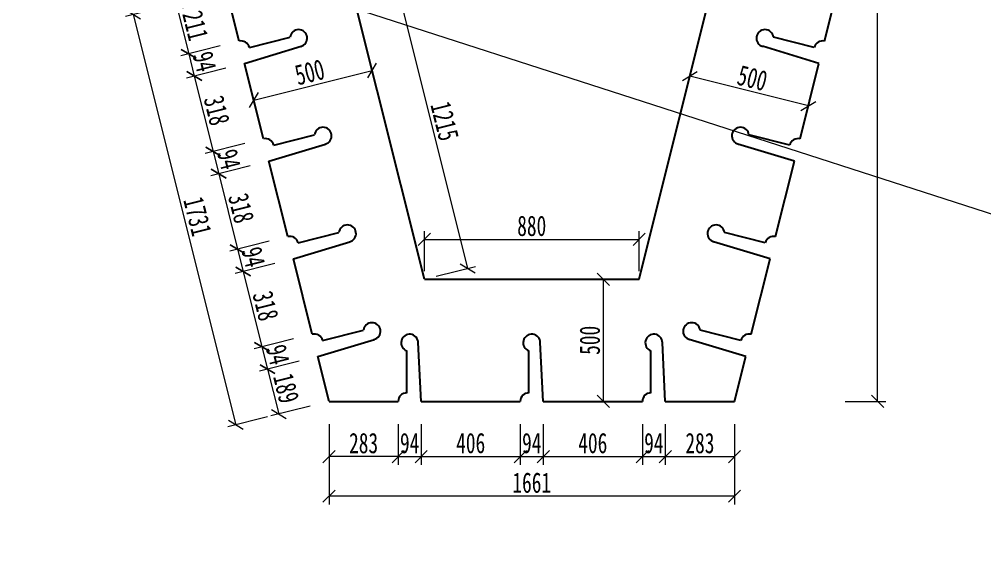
# Model space of a CAD drawing. Header units: millimetres. Extents: x -411717 to -116098, y 0 to 693159.
# Drawn here: x -178151 to -174197, y 378840 to 381032 of the extents above; entities that cross this region are included whole.
import ezdxf

# ---------------------------------------------------------------- set-up
doc = ezdxf.new("R2010")
doc.units = ezdxf.units.MM
doc.header["$LTSCALE"] = 2
doc.header["$PDMODE"] = 3
doc.header["$PDSIZE"] = -10
doc.layers.get('Defpoints').update_dxf_attribs({"color": 8, "lineweight": 9})
doc.layers.add('标注', color=4, linetype='Continuous', lineweight=13)
doc.layers.add('钢板粗线', color=1, linetype='Continuous', lineweight=25)
doc.styles.add('111', font='仿宋_GB2312.ttf', dxfattribs={"width": 0.7})
doc.dimstyles.new('200', dxfattribs={"dimscale": 0, "dimtxt": 2.5, "dimasz": 1.5, "dimexe": 1, "dimexo": 1, "dimgap": 0.4, "dimtad": 1, "dimdec": 0, "dimdsep": 46, "dimtxsty": '111', "dimblk": 'OBLIQUE', "dimcen": 0, "dimclrd": 256, "dimclre": 256, "dimclrt": 256, "dimadec": 1, "dimazin": 2, "dimtfac": 1, "dimtdec": 0, "dimtmove": 2, "dimatfit": 3, "dimfxl": 4, "dimfxlon": 1, "dimtolj": 1, "dimlwd": -1, "dimlwe": -1, "dimarcsym": 0})

# ---------------------------------------------------------------- blocks, each defined once
blk = doc.blocks.new('_Oblique')
at = {"color": 0, "linetype": 'ByBlock', "lineweight": -2}
blk.add_line((-0.5, -0.5), (0.5, 0.5), dxfattribs=at)
blk = doc.blocks.new('*D264')
at = {"layer": 'Defpoints', "color": 0, "transparency": 16777216}
for p in [(-177251.2, 380942.6), (-177228.4, 380851.4), (-177434.3, 380799.9)]:
    blk.add_point(p, dxfattribs=at)
at = {"layer": '标注', "transparency": 16777216}
for p, q in [((-177327.7, 380923.5), (-177489.4, 380883)), ((-177457.1, 380891.1), (-177434.3, 380799.9)), ((-177304.9, 380832.3), (-177466.6, 380791.8))]:
    blk.add_line(p, q, dxfattribs=at)
at = {"layer": '标注', "transparency": 16777216, "xscale": 50.00000000000006, "yscale": 50.00000000000006, "zscale": 50.00000000000006}
for p, rotation in [((-177457.1, 380891.1), 104.0362434679179), ((-177434.3, 380799.9), 284.0362434679179)]:
    blk.add_blockref('_Oblique', p, dxfattribs=dict(at, rotation=rotation))
at = {"layer": '标注', "transparency": 16777216, "insert": (-177392.3, 380858.9), "char_height": 83.33, "attachment_point": 5, "rotation": 284.0362, "style": '111'}
blk.add_mtext('\\A1;94', dxfattribs=at)
blk = doc.blocks.new('*D265')
at = {"layer": 'Defpoints', "color": 0, "transparency": 16777216}
for p in [(-177228.4, 380851.4), (-177151.2, 380542.6), (-177357.1, 380491.1)]:
    blk.add_point(p, dxfattribs=at)
at = {"layer": '标注', "transparency": 16777216}
for p, q in [((-177304.9, 380832.3), (-177466.6, 380791.8)), ((-177434.3, 380799.9), (-177357.1, 380491.1)), ((-177227.7, 380523.5), (-177389.4, 380483))]:
    blk.add_line(p, q, dxfattribs=at)
at = {"layer": '标注', "transparency": 16777216, "xscale": 50.00000000000006, "yscale": 50.00000000000006, "zscale": 50.00000000000006}
for p, rotation in [((-177434.3, 380799.9), 104.0362434679265), ((-177357.1, 380491.1), 284.0362434679265)]:
    blk.add_blockref('_Oblique', p, dxfattribs=dict(at, rotation=rotation))
at = {"layer": '标注', "transparency": 16777216, "insert": (-177342.3, 380658.9), "char_height": 83.33, "attachment_point": 5, "rotation": 284.0362, "style": '111'}
blk.add_mtext('\\A1;318', dxfattribs=at)
blk = doc.blocks.new('*D266')
at = {"layer": 'Defpoints', "color": 0, "transparency": 16777216}
for p in [(-177151.2, 380542.6), (-177128.4, 380451.4), (-177334.3, 380399.9)]:
    blk.add_point(p, dxfattribs=at)
at = {"layer": '标注', "transparency": 16777216}
for p, q in [((-177227.7, 380523.5), (-177389.4, 380483)), ((-177357.1, 380491.1), (-177334.3, 380399.9)), ((-177204.9, 380432.3), (-177366.6, 380391.8))]:
    blk.add_line(p, q, dxfattribs=at)
at = {"layer": '标注', "transparency": 16777216, "xscale": 50.00000000000006, "yscale": 50.00000000000006, "zscale": 50.00000000000006}
for p, rotation in [((-177357.1, 380491.1), 104.0362434679093), ((-177334.3, 380399.9), 284.0362434679093)]:
    blk.add_blockref('_Oblique', p, dxfattribs=dict(at, rotation=rotation))
at = {"layer": '标注', "transparency": 16777216, "insert": (-177292.3, 380458.9), "char_height": 83.33, "attachment_point": 5, "rotation": 284.0362, "style": '111'}
blk.add_mtext('\\A1;94', dxfattribs=at)
blk = doc.blocks.new('*D267')
at = {"layer": 'Defpoints', "color": 0, "transparency": 16777216}
for p in [(-177128.4, 380451.4), (-177051.2, 380142.6), (-177257.1, 380091.1)]:
    blk.add_point(p, dxfattribs=at)
at = {"layer": '标注', "transparency": 16777216}
for p, q in [((-177204.9, 380432.3), (-177366.6, 380391.8)), ((-177334.3, 380399.9), (-177257.1, 380091.1)), ((-177127.7, 380123.5), (-177289.4, 380083))]:
    blk.add_line(p, q, dxfattribs=at)
at = {"layer": '标注', "transparency": 16777216, "xscale": 50.00000000000006, "yscale": 50.00000000000006, "zscale": 50.00000000000006}
for p, rotation in [((-177334.3, 380399.9), 104.0362434679316), ((-177257.1, 380091.1), 284.0362434679316)]:
    blk.add_blockref('_Oblique', p, dxfattribs=dict(at, rotation=rotation))
at = {"layer": '标注', "transparency": 16777216, "insert": (-177242.3, 380258.9), "char_height": 83.33, "attachment_point": 5, "rotation": 284.0362, "style": '111'}
blk.add_mtext('\\A1;318', dxfattribs=at)
blk = doc.blocks.new('*D268')
at = {"layer": 'Defpoints', "color": 0, "transparency": 16777216}
for p in [(-177051.2, 380142.6), (-177028.4, 380051.4), (-177234.3, 379999.9)]:
    blk.add_point(p, dxfattribs=at)
at = {"layer": '标注', "transparency": 16777216}
for p, q in [((-177127.7, 380123.5), (-177289.4, 380083)), ((-177257.1, 380091.1), (-177234.3, 379999.9)), ((-177104.9, 380032.3), (-177266.6, 379991.8))]:
    blk.add_line(p, q, dxfattribs=at)
at = {"layer": '标注', "transparency": 16777216, "xscale": 50.00000000000006, "yscale": 50.00000000000006, "zscale": 50.00000000000006}
for p, rotation in [((-177257.1, 380091.1), 104.0362434679437), ((-177234.3, 379999.9), 284.0362434679437)]:
    blk.add_blockref('_Oblique', p, dxfattribs=dict(at, rotation=rotation))
at = {"layer": '标注', "transparency": 16777216, "insert": (-177192.3, 380058.9), "char_height": 83.33, "attachment_point": 5, "rotation": 284.0362, "style": '111'}
blk.add_mtext('\\A1;94', dxfattribs=at)
blk = doc.blocks.new('*D269')
at = {"layer": 'Defpoints', "color": 0, "transparency": 16777216}
for p in [(-177028.4, 380051.4), (-176951.2, 379742.6), (-177157.1, 379691.1)]:
    blk.add_point(p, dxfattribs=at)
at = {"layer": '标注', "transparency": 16777216}
for p, q in [((-177104.9, 380032.3), (-177266.6, 379991.8)), ((-177234.3, 379999.9), (-177157.1, 379691.1)), ((-177027.7, 379723.5), (-177189.4, 379683))]:
    blk.add_line(p, q, dxfattribs=at)
at = {"layer": '标注', "transparency": 16777216, "xscale": 50.00000000000006, "yscale": 50.00000000000006, "zscale": 50.00000000000006}
for p, rotation in [((-177234.3, 379999.9), 104.0362434679214), ((-177157.1, 379691.1), 284.0362434679215)]:
    blk.add_blockref('_Oblique', p, dxfattribs=dict(at, rotation=rotation))
at = {"layer": '标注', "transparency": 16777216, "insert": (-177142.3, 379858.9), "char_height": 83.33, "attachment_point": 5, "rotation": 284.0362, "style": '111'}
blk.add_mtext('\\A1;318', dxfattribs=at)
blk = doc.blocks.new('*D263')
at = {"layer": 'Defpoints', "color": 0, "transparency": 16777216}
for p in [(-176951.2, 379742.6), (-176928.4, 379651.4), (-177134.3, 379599.9)]:
    blk.add_point(p, dxfattribs=at)
at = {"layer": '标注', "transparency": 16777216}
for p, q in [((-177027.7, 379723.5), (-177189.4, 379683)), ((-177157.1, 379691.1), (-177134.3, 379599.9)), ((-177004.9, 379632.3), (-177166.6, 379591.8))]:
    blk.add_line(p, q, dxfattribs=at)
at = {"layer": '标注', "transparency": 16777216, "xscale": 50.00000000000006, "yscale": 50.00000000000006, "zscale": 50.00000000000006}
for p, rotation in [((-177157.1, 379691.1), 104.0362434679437), ((-177134.3, 379599.9), 284.0362434679437)]:
    blk.add_blockref('_Oblique', p, dxfattribs=dict(at, rotation=rotation))
at = {"layer": '标注', "transparency": 16777216, "insert": (-177092.3, 379658.9), "char_height": 83.33, "attachment_point": 5, "rotation": 284.0362, "style": '111'}
blk.add_mtext('\\A1;94', dxfattribs=at)
blk = doc.blocks.new('*D286')
at = {"layer": 'Defpoints', "color": 0, "transparency": 16777216}
for p in [(-177302.3, 381147), (-177251.2, 380942.6), (-177457.1, 380891.1)]:
    blk.add_point(p, dxfattribs=at)
at = {"layer": '标注', "transparency": 16777216}
for p, q in [((-177378.8, 381127.9), (-177540.5, 381087.4)), ((-177508.2, 381095.5), (-177457.1, 380891.1)), ((-177327.7, 380923.5), (-177489.4, 380883))]:
    blk.add_line(p, q, dxfattribs=at)
at = {"layer": '标注', "transparency": 16777216, "xscale": 49.99999999999993, "yscale": 49.99999999999993, "zscale": 49.99999999999993}
for p, rotation in [((-177508.2, 381095.5), 104.0362434674504), ((-177457.1, 380891.1), 284.0362434674504)]:
    blk.add_blockref('_Oblique', p, dxfattribs=dict(at, rotation=rotation))
at = {"layer": '标注', "transparency": 16777216, "insert": (-177429.3, 381006.7), "char_height": 83.33, "attachment_point": 5, "rotation": 284.0362, "style": '111'}
blk.add_mtext('\\A1;211', dxfattribs=at)
blk = doc.blocks.new('*D315')
at = {"layer": 'Defpoints', "color": 0, "transparency": 16777216}
for p in [(-176599.3, 379468), (-176505.3, 379468), (-176505.3, 379241.8)]:
    blk.add_point(p, dxfattribs=at)
at = {"layer": '标注', "transparency": 16777216}
for p, q in [((-176599.3, 379375.1), (-176599.3, 379208.4)), ((-176505.3, 379375.1), (-176505.3, 379208.4)), ((-176599.3, 379241.8), (-176505.3, 379241.8))]:
    blk.add_line(p, q, dxfattribs=at)
at = {"layer": '标注', "transparency": 16777216, "xscale": 50.00000000000006, "yscale": 50.00000000000006, "zscale": 50.00000000000006, "rotation": 180}
blk.add_blockref('_Oblique', (-176599.3, 379241.8), dxfattribs=at)
at = {"layer": '标注', "transparency": 16777216, "xscale": 50.00000000000006, "yscale": 50.00000000000006, "zscale": 50.00000000000006}
blk.add_blockref('_Oblique', (-176505.3, 379241.8), dxfattribs=at)
at = {"layer": '标注', "transparency": 16777216, "insert": (-176552.3, 379296.8), "char_height": 83.33, "attachment_point": 5, "style": '111'}
blk.add_mtext('\\A1;94', dxfattribs=at)
blk = doc.blocks.new('*D316')
at = {"layer": 'Defpoints', "color": 0, "transparency": 16777216}
for p in [(-176505.3, 379468), (-176099.3, 379468), (-176099.3, 379241.8)]:
    blk.add_point(p, dxfattribs=at)
at = {"layer": '标注', "transparency": 16777216}
for p, q in [((-176505.3, 379375.1), (-176505.3, 379208.4)), ((-176099.3, 379375.1), (-176099.3, 379208.4)), ((-176505.3, 379241.8), (-176099.3, 379241.8))]:
    blk.add_line(p, q, dxfattribs=at)
at = {"layer": '标注', "transparency": 16777216, "xscale": 50.00000000000006, "yscale": 50.00000000000006, "zscale": 50.00000000000006, "rotation": 180}
blk.add_blockref('_Oblique', (-176505.3, 379241.8), dxfattribs=at)
at = {"layer": '标注', "transparency": 16777216, "xscale": 50.00000000000006, "yscale": 50.00000000000006, "zscale": 50.00000000000006}
blk.add_blockref('_Oblique', (-176099.3, 379241.8), dxfattribs=at)
at = {"layer": '标注', "transparency": 16777216, "insert": (-176302.3, 379296.8), "char_height": 83.33, "attachment_point": 5, "style": '111'}
blk.add_mtext('\\A1;406', dxfattribs=at)
blk = doc.blocks.new('*D317')
at = {"layer": 'Defpoints', "color": 0, "transparency": 16777216}
for p in [(-176099.3, 379468), (-176005.3, 379468), (-176005.3, 379241.8)]:
    blk.add_point(p, dxfattribs=at)
at = {"layer": '标注', "transparency": 16777216}
for p, q in [((-176099.3, 379375.1), (-176099.3, 379208.4)), ((-176005.3, 379375.1), (-176005.3, 379208.4)), ((-176099.3, 379241.8), (-176005.3, 379241.8))]:
    blk.add_line(p, q, dxfattribs=at)
at = {"layer": '标注', "transparency": 16777216, "xscale": 50.00000000000006, "yscale": 50.00000000000006, "zscale": 50.00000000000006, "rotation": 180}
blk.add_blockref('_Oblique', (-176099.3, 379241.8), dxfattribs=at)
at = {"layer": '标注', "transparency": 16777216, "xscale": 50.00000000000006, "yscale": 50.00000000000006, "zscale": 50.00000000000006}
blk.add_blockref('_Oblique', (-176005.3, 379241.8), dxfattribs=at)
at = {"layer": '标注', "transparency": 16777216, "insert": (-176052.3, 379296.8), "char_height": 83.33, "attachment_point": 5, "style": '111'}
blk.add_mtext('\\A1;94', dxfattribs=at)
blk = doc.blocks.new('*D318')
at = {"layer": 'Defpoints', "color": 0, "transparency": 16777216}
for p in [(-176005.3, 379468), (-175599.3, 379468), (-175599.3, 379241.8)]:
    blk.add_point(p, dxfattribs=at)
at = {"layer": '标注', "transparency": 16777216}
for p, q in [((-176005.3, 379375.1), (-176005.3, 379208.4)), ((-175599.3, 379375.1), (-175599.3, 379208.4)), ((-176005.3, 379241.8), (-175599.3, 379241.8))]:
    blk.add_line(p, q, dxfattribs=at)
at = {"layer": '标注', "transparency": 16777216, "xscale": 50.00000000000006, "yscale": 50.00000000000006, "zscale": 50.00000000000006, "rotation": 180}
blk.add_blockref('_Oblique', (-176005.3, 379241.8), dxfattribs=at)
at = {"layer": '标注', "transparency": 16777216, "xscale": 50.00000000000006, "yscale": 50.00000000000006, "zscale": 50.00000000000006}
blk.add_blockref('_Oblique', (-175599.3, 379241.8), dxfattribs=at)
at = {"layer": '标注', "transparency": 16777216, "insert": (-175802.3, 379296.8), "char_height": 83.33, "attachment_point": 5, "style": '111'}
blk.add_mtext('\\A1;406', dxfattribs=at)
blk = doc.blocks.new('*D319')
at = {"layer": 'Defpoints', "color": 0, "transparency": 16777216}
for p in [(-175599.3, 379468), (-175505.3, 379468), (-175505.3, 379241.8)]:
    blk.add_point(p, dxfattribs=at)
at = {"layer": '标注', "transparency": 16777216}
for p, q in [((-175599.3, 379375.1), (-175599.3, 379208.4)), ((-175505.3, 379375.1), (-175505.3, 379208.4)), ((-175599.3, 379241.8), (-175505.3, 379241.8))]:
    blk.add_line(p, q, dxfattribs=at)
at = {"layer": '标注', "transparency": 16777216, "xscale": 50.00000000000006, "yscale": 50.00000000000006, "zscale": 50.00000000000006, "rotation": 180}
blk.add_blockref('_Oblique', (-175599.3, 379241.8), dxfattribs=at)
at = {"layer": '标注', "transparency": 16777216, "xscale": 50.00000000000006, "yscale": 50.00000000000006, "zscale": 50.00000000000006}
blk.add_blockref('_Oblique', (-175505.3, 379241.8), dxfattribs=at)
at = {"layer": '标注', "transparency": 16777216, "insert": (-175552.3, 379296.8), "char_height": 83.33, "attachment_point": 5, "style": '111'}
blk.add_mtext('\\A1;94', dxfattribs=at)
blk = doc.blocks.new('*D363')
at = {"layer": 'Defpoints', "color": 0, "transparency": 16777216}
for p in [(-177302.3, 381147), (-176882.5, 379468), (-177264.5, 379372.5)]:
    blk.add_point(p, dxfattribs=at)
at = {"layer": '标注', "transparency": 16777216}
for p, q in [((-177554.9, 381083.8), (-177716.6, 381043.4)), ((-177684.3, 381051.5), (-177264.5, 379372.5)), ((-177135.1, 379404.8), (-177296.8, 379364.4))]:
    blk.add_line(p, q, dxfattribs=at)
at = {"layer": '标注', "transparency": 16777216, "xscale": 49.99999999999993, "yscale": 49.99999999999993, "zscale": 49.99999999999993}
for p, rotation in [((-177684.3, 381051.5), 104.0362434679265), ((-177264.5, 379372.5), 284.0362434679265)]:
    blk.add_blockref('_Oblique', p, dxfattribs=dict(at, rotation=rotation))
at = {"layer": '标注', "transparency": 16777216, "insert": (-177421, 380225.4), "char_height": 83.33, "attachment_point": 5, "rotation": 284.0362, "style": '111'}
blk.add_mtext('\\A1;1731', dxfattribs=at)
blk = doc.blocks.new('*D364')
at = {"layer": 'Defpoints', "color": 0, "transparency": 16777216}
for p in [(-176928.4, 379651.4), (-176882.5, 379468), (-177088.4, 379416.5)]:
    blk.add_point(p, dxfattribs=at)
at = {"layer": '标注', "transparency": 16777216}
for p, q in [((-177004.9, 379632.3), (-177166.6, 379591.8)), ((-177134.3, 379599.9), (-177088.4, 379416.5)), ((-176959.1, 379448.9), (-177120.8, 379408.4))]:
    blk.add_line(p, q, dxfattribs=at)
at = {"layer": '标注', "transparency": 16777216, "xscale": 49.99999999999993, "yscale": 49.99999999999993, "zscale": 49.99999999999993}
for p, rotation in [((-177134.3, 379599.9), 104.0362434679222), ((-177088.4, 379416.5), 284.0362434679222)]:
    blk.add_blockref('_Oblique', p, dxfattribs=dict(at, rotation=rotation))
at = {"layer": '标注', "transparency": 16777216, "insert": (-177058, 379521.6), "char_height": 83.33, "attachment_point": 5, "rotation": 284.0362, "style": '111'}
blk.add_mtext('\\A1;189', dxfattribs=at)
blk = doc.blocks.new('*D365')
at = {"layer": 'Defpoints', "color": 0, "transparency": 16777216}
for p in [(-176882.5, 379468), (-176599.3, 379468), (-176882.5, 379241.8)]:
    blk.add_point(p, dxfattribs=at)
at = {"layer": '标注', "transparency": 16777216}
for p, q in [((-176882.5, 379375.1), (-176882.5, 379208.4)), ((-176599.3, 379375.1), (-176599.3, 379208.4)), ((-176599.3, 379241.8), (-176882.5, 379241.8))]:
    blk.add_line(p, q, dxfattribs=at)
at = {"layer": '标注', "transparency": 16777216, "xscale": 49.99999999999993, "yscale": 49.99999999999993, "zscale": 49.99999999999993}
for p, rotation in [((-176882.5, 379241.8), 180.0000000000118), ((-176599.3, 379241.8), 1.183053655040567e-11)]:
    blk.add_blockref('_Oblique', p, dxfattribs=dict(at, rotation=rotation))
at = {"layer": '标注', "transparency": 16777216, "insert": (-176740.9, 379296.8), "char_height": 83.33, "attachment_point": 5, "style": '111'}
blk.add_mtext('\\A1;283', dxfattribs=at)
blk = doc.blocks.new('*D366')
at = {"layer": 'Defpoints', "color": 0, "transparency": 16777216}
for p in [(-175505.3, 379468), (-175222, 379468), (-175222, 379241.8)]:
    blk.add_point(p, dxfattribs=at)
at = {"layer": '标注', "transparency": 16777216}
for p, q in [((-175505.3, 379375.1), (-175505.3, 379208.4)), ((-175222, 379375.1), (-175222, 379208.4)), ((-175505.3, 379241.8), (-175222, 379241.8))]:
    blk.add_line(p, q, dxfattribs=at)
at = {"layer": '标注', "transparency": 16777216, "xscale": 49.99999999999993, "yscale": 49.99999999999993, "zscale": 49.99999999999993, "rotation": 180}
blk.add_blockref('_Oblique', (-175505.3, 379241.8), dxfattribs=at)
at = {"layer": '标注', "transparency": 16777216, "xscale": 49.99999999999993, "yscale": 49.99999999999993, "zscale": 49.99999999999993}
blk.add_blockref('_Oblique', (-175222, 379241.8), dxfattribs=at)
at = {"layer": '标注', "transparency": 16777216, "insert": (-175363.6, 379296.8), "char_height": 83.33, "attachment_point": 5, "style": '111'}
blk.add_mtext('\\A1;283', dxfattribs=at)
blk = doc.blocks.new('*D367')
at = {"layer": 'Defpoints', "color": 0, "transparency": 16777216}
for p in [(-176882.5, 379468), (-175222, 379468), (-176882.5, 379079.7)]:
    blk.add_point(p, dxfattribs=at)
at = {"layer": '标注', "transparency": 16777216}
for p, q in [((-176882.5, 379213), (-176882.5, 379046.3)), ((-175222, 379213), (-175222, 379046.3)), ((-175222, 379079.7), (-176882.5, 379079.7))]:
    blk.add_line(p, q, dxfattribs=at)
at = {"layer": '标注', "transparency": 16777216, "xscale": 49.99999999999993, "yscale": 49.99999999999993, "zscale": 49.99999999999993, "rotation": 180}
blk.add_blockref('_Oblique', (-176882.5, 379079.7), dxfattribs=at)
at = {"layer": '标注', "transparency": 16777216, "xscale": 49.99999999999993, "yscale": 49.99999999999993, "zscale": 49.99999999999993}
blk.add_blockref('_Oblique', (-175222, 379079.7), dxfattribs=at)
at = {"layer": '标注', "transparency": 16777216, "insert": (-176052.3, 379134.7), "char_height": 83.33, "attachment_point": 5, "style": '111'}
blk.add_mtext('\\A1;1661', dxfattribs=at)
blk = doc.blocks.new('*D379')
at = {"layer": 'Defpoints', "color": 0, "transparency": 16777216}
for p in [(-176786.9, 381147), (-176314.8, 380012.3), (-176492.1, 379968)]:
    blk.add_point(p, dxfattribs=at)
at = {"layer": '标注', "transparency": 16777216}
for p, q in [((-176738.9, 381159), (-176577.2, 381199.4)), ((-176609.5, 381191.3), (-176314.8, 380012.3)), ((-176444.1, 379980), (-176282.5, 380020.4))]:
    blk.add_line(p, q, dxfattribs=at)
at = {"layer": '标注', "transparency": 16777216, "xscale": 49.99999999999993, "yscale": 49.99999999999993, "zscale": 49.99999999999993}
for p, rotation in [((-176609.5, 381191.3), 104.0362434679265), ((-176314.8, 380012.3), 284.0362434679265)]:
    blk.add_blockref('_Oblique', p, dxfattribs=dict(at, rotation=rotation))
at = {"layer": '标注', "transparency": 16777216, "insert": (-176408.8, 380615.2), "char_height": 83.33, "attachment_point": 5, "rotation": 284.0362, "style": '111'}
blk.add_mtext('\\A1;1215', dxfattribs=at)
blk = doc.blocks.new('*D380')
at = {"layer": 'Defpoints', "color": 0, "transparency": 16777216}
for p in [(-175612.4, 380131.2), (-176492.1, 379968), (-175612.4, 379968)]:
    blk.add_point(p, dxfattribs=at)
at = {"layer": '标注', "transparency": 16777216}
for p, q in [((-176492.1, 380001.3), (-176492.1, 380164.5)), ((-175612.4, 380001.3), (-175612.4, 380164.5)), ((-176492.1, 380131.2), (-175612.4, 380131.2))]:
    blk.add_line(p, q, dxfattribs=at)
at = {"layer": '标注', "transparency": 16777216, "xscale": 49.99999999999993, "yscale": 49.99999999999993, "zscale": 49.99999999999993, "rotation": 180}
blk.add_blockref('_Oblique', (-176492.1, 380131.2), dxfattribs=at)
at = {"layer": '标注', "transparency": 16777216, "xscale": 49.99999999999993, "yscale": 49.99999999999993, "zscale": 49.99999999999993}
blk.add_blockref('_Oblique', (-175612.4, 380131.2), dxfattribs=at)
at = {"layer": '标注', "transparency": 16777216, "insert": (-176052.3, 380186.2), "char_height": 83.33, "attachment_point": 5, "style": '111'}
blk.add_mtext('\\A1;880', dxfattribs=at)
blk = doc.blocks.new('*D381')
at = {"layer": 'Defpoints', "color": 0, "transparency": 16777216}
for p in [(-175935.6, 379968), (-175935.6, 379468), (-175759.3, 379468)]:
    blk.add_point(p, dxfattribs=at)
at = {"layer": '标注', "transparency": 16777216}
for p, q in [((-175892.7, 379968), (-175726, 379968)), ((-175759.3, 379968), (-175759.3, 379468)), ((-175892.7, 379468), (-175726, 379468))]:
    blk.add_line(p, q, dxfattribs=at)
at = {"layer": '标注', "transparency": 16777216, "xscale": 49.99999999999993, "yscale": 49.99999999999993, "zscale": 49.99999999999993}
for p, rotation in [((-175759.3, 379968), 90), ((-175759.3, 379468), 270)]:
    blk.add_blockref('_Oblique', p, dxfattribs=dict(at, rotation=rotation))
at = {"layer": '标注', "transparency": 16777216, "insert": (-175814.3, 379718), "char_height": 83.33, "attachment_point": 5, "rotation": 90, "style": '111'}
blk.add_mtext('\\A1;500', dxfattribs=at)
blk = doc.blocks.new('*D382')
at = {"layer": 'Defpoints', "color": 0, "transparency": 16777216}
for p in [(-175399.8, 380818.3), (-175404.7, 380798.9), (-174914.8, 380697)]:
    blk.add_point(p, dxfattribs=at)
at = {"layer": '标注', "transparency": 16777216}
for p, q in [((-175404.7, 380798.9), (-175412.8, 380766.6)), ((-174919.6, 380677.6), (-175404.7, 380798.9)), ((-174919.6, 380677.6), (-174927.7, 380645.3))]:
    blk.add_line(p, q, dxfattribs=at)
at = {"layer": '标注', "transparency": 16777216, "xscale": 49.99999999999993, "yscale": 49.99999999999993, "zscale": 49.99999999999993}
for p, rotation in [((-175404.7, 380798.9), 165.9637565320743), ((-174919.6, 380677.6), 345.9637565320743)]:
    blk.add_blockref('_Oblique', p, dxfattribs=dict(at, rotation=rotation))
at = {"layer": '标注', "transparency": 16777216, "insert": (-175148.8, 380791.6), "char_height": 83.33, "attachment_point": 5, "rotation": 345.9638, "style": '111'}
blk.add_mtext('\\A1;500', dxfattribs=at)
blk = doc.blocks.new('*D383')
at = {"layer": 'Defpoints', "color": 0, "transparency": 16777216}
for p in [(-176705.8, 380822.8), (-176704.7, 380818.3), (-177189.8, 380697)]:
    blk.add_point(p, dxfattribs=at)
at = {"layer": '标注', "transparency": 16777216}
for p, q in [((-176705.8, 380822.8), (-176713.9, 380855.2)), ((-177190.9, 380701.6), (-176705.8, 380822.8)), ((-177190.9, 380701.6), (-177199, 380733.9))]:
    blk.add_line(p, q, dxfattribs=at)
at = {"layer": '标注', "transparency": 16777216, "xscale": 49.99999999999993, "yscale": 49.99999999999993, "zscale": 49.99999999999993}
for p, rotation in [((-176705.8, 380822.8), 14.03624346792648), ((-177190.9, 380701.6), 194.0362434679265)]:
    blk.add_blockref('_Oblique', p, dxfattribs=dict(at, rotation=rotation))
at = {"layer": '标注', "transparency": 16777216, "insert": (-176961.7, 380815.6), "char_height": 83.33, "attachment_point": 5, "rotation": 14.0362, "style": '111'}
blk.add_mtext('\\A1;500', dxfattribs=at)
blk = doc.blocks.new('*D439')
at = {"layer": 'Defpoints', "color": 0, "transparency": 16777216}
for p in [(-175363.6, 382826), (-174635.8, 382826), (-175438.6, 379468)]:
    blk.add_point(p, dxfattribs=at)
at = {"layer": '标注', "transparency": 16777216}
for p, q in [((-174769.2, 382826), (-174602.5, 382826)), ((-174635.8, 379468), (-174635.8, 382826)), ((-174769.2, 379468), (-174602.5, 379468))]:
    blk.add_line(p, q, dxfattribs=at)
at = {"layer": '标注', "transparency": 16777216, "xscale": 50.00000000000007, "yscale": 50.00000000000007, "zscale": 50.00000000000007}
for p, rotation in [((-174635.8, 382826), 90), ((-174635.8, 379468), 270)]:
    blk.add_blockref('_Oblique', p, dxfattribs=dict(at, rotation=rotation))
at = {"layer": '标注', "transparency": 16777216, "insert": (-174690.8, 381147), "char_height": 83.33, "attachment_point": 5, "rotation": 90, "style": '111'}
blk.add_mtext('\\A1;3358', dxfattribs=at)

msp = doc.modelspace()

# ---------------------------------------------------------------- linework, layer by layer
at = {"layer": '标注'}
msp.add_line((-187846.3, 384652.7), (-169850.7, 378840.3), dxfattribs=at)
at = {"layer": '钢板粗线'}
for p, q in [((-177251.2, 380942.6), (-177302.3, 381147)), ((-176492.1, 379968), (-176786.9, 381147)), ((-175612.4, 379968), (-175317.7, 381147)), ((-174853.4, 380942.6), (-174802.3, 381147)), ((-177208.7, 380917.1), (-177041.7, 380958.9)), ((-174895.8, 380917.1), (-175062.8, 380958.9)), ((-177228.4, 380851.4), (-176996.8, 380921.7)), ((-174876.2, 380851.4), (-175107.8, 380921.7)), ((-177151.2, 380542.6), (-177228.4, 380851.4)), ((-174953.4, 380542.6), (-174876.2, 380851.4)), ((-177108.7, 380517.1), (-176941.7, 380558.9)), ((-174995.8, 380517.1), (-175162.8, 380558.9)), ((-177128.4, 380451.4), (-176896.8, 380521.7)), ((-174976.2, 380451.4), (-175207.8, 380521.7)), ((-177051.2, 380142.6), (-177128.4, 380451.4)), ((-175053.4, 380142.6), (-174976.2, 380451.4)), ((-177008.7, 380117.1), (-176841.7, 380158.9)), ((-175095.8, 380117.1), (-175262.8, 380158.9)), ((-177028.4, 380051.4), (-176796.8, 380121.7)), ((-175076.2, 380051.4), (-175307.8, 380121.7)), ((-176951.2, 379742.6), (-177028.4, 380051.4)), ((-175153.4, 379742.6), (-175076.2, 380051.4)), ((-176492.1, 379968), (-175612.4, 379968)), ((-176908.7, 379717.1), (-176741.7, 379758.9)), ((-175195.8, 379717.1), (-175362.8, 379758.9)), ((-176928.4, 379651.4), (-176696.8, 379721.7)), ((-176505.3, 379468), (-176517.3, 379709.7)), ((-176005.3, 379468), (-176017.3, 379709.7)), ((-175505.3, 379468), (-175517.3, 379709.7)), ((-175176.2, 379651.4), (-175407.8, 379721.7)), ((-176564.3, 379503), (-176564.3, 379675.1)), ((-176064.3, 379503), (-176064.3, 379675.1)), ((-175564.3, 379503), (-175564.3, 379675.1)), ((-176882.5, 379468), (-176928.4, 379651.4)), ((-175222, 379468), (-175176.2, 379651.4)), ((-176882.5, 379468), (-176599.3, 379468)), ((-176505.3, 379468), (-176099.3, 379468)), ((-176005.3, 379468), (-175599.3, 379468)), ((-175505.3, 379468), (-175222, 379468))]:
    msp.add_line(p, q, dxfattribs=at)
for centre, start, end in [((-177006.9, 380955.2), 284.0362, 173.9852), ((-175097.6, 380955.2), 6.0148, 255.9638), ((-177242.7, 380908.6), 14.0362, 104.0362), ((-174861.9, 380908.6), 75.9638, 165.9638), ((-176906.9, 380555.2), 284.0362, 173.9852), ((-175197.6, 380555.2), 6.0148, 255.9638), ((-177142.7, 380508.6), 14.0362, 104.0362), ((-174961.9, 380508.6), 75.9638, 165.9638), ((-176806.9, 380155.2), 284.0362, 173.9852), ((-175297.6, 380155.2), 6.0148, 255.9638), ((-177042.7, 380108.6), 14.0362, 104.0362), ((-175061.9, 380108.6), 75.9638, 165.9638), ((-176706.9, 379755.2), 284.0362, 173.9852), ((-175397.6, 379755.2), 6.0148, 255.9638), ((-176942.7, 379708.6), 14.0362, 104.0362), ((-176552.3, 379708), 0, 249.949), ((-176052.3, 379708), 0, 249.949), ((-175552.3, 379708), 0, 249.949), ((-175161.9, 379708.6), 75.9638, 165.9638), ((-176564.3, 379468), 90, 180), ((-176064.3, 379468), 90, 180), ((-175564.3, 379468), 90, 180)]:
    msp.add_arc(centre, 35, start, end, dxfattribs=at)

# ---------------------------------------------------------------- dimensions: what is measured, and where the dimension line sits
at = {"layer": '标注'}
for base, p1, p2, picture, middle in [((-174635.8, 382826), (-175438.6, 379468), (-175363.6, 382826), '*D439', (-174690.8, 381147)), ((-175759.3, 379468), (-175935.6, 379968), (-175935.6, 379468), '*D381', (-175814.3, 379718))]:
    dim = msp.add_linear_dim(base=base, p1=p1, p2=p2, angle=90, dimstyle='200', override={"dimscale": 33.333333, "dimadec": 3, "dimarcsym": 1}, dxfattribs=at)
    dim.commit()
    dim.dimension.update_dxf_attribs({"geometry": picture, "text_midpoint": middle})
for p1, p2, distance, picture, middle in [((-176786.9, 381147), (-176492.1, 379968), 182.8, '*D379', (-176408.8, 380615.2)), ((-177302.3, 381147), (-176882.5, 379468), -393.7, '*D363', (-177421, 380225.4)), ((-177302.3, 381147), (-177251.2, 380942.6), -212.2, '*D286', (-177429.3, 381006.7)), ((-177251.2, 380942.6), (-177228.4, 380851.4), -212.2, '*D264', (-177392.3, 380858.9)), ((-177189.8, 380697), (-176704.7, 380818.3), 4.7, '*D383', (-176961.7, 380815.6)), ((-177228.4, 380851.4), (-177151.2, 380542.6), -212.2, '*D265', (-177342.3, 380658.9)), ((-174914.8, 380697), (-175399.8, 380818.3), 20, '*D382', (-175148.8, 380791.6)), ((-177151.2, 380542.6), (-177128.4, 380451.4), -212.2, '*D266', (-177292.3, 380458.9)), ((-177128.4, 380451.4), (-177051.2, 380142.6), -212.2, '*D267', (-177242.3, 380258.9)), ((-176492.1, 379968), (-175612.4, 379968), 163.2, '*D380', (-176052.3, 380186.2)), ((-177051.2, 380142.6), (-177028.4, 380051.4), -212.2, '*D268', (-177192.3, 380058.9)), ((-177028.4, 380051.4), (-176951.2, 379742.6), -212.2, '*D269', (-177142.3, 379858.9)), ((-176951.2, 379742.6), (-176928.4, 379651.4), -212.2, '*D263', (-177092.3, 379658.9)), ((-176928.4, 379651.4), (-176882.5, 379468), -212.2, '*D364', (-177058, 379521.6)), ((-176599.3, 379468), (-176882.5, 379468), 226.3, '*D365', (-176740.9, 379296.8)), ((-175222.0210717, 379468.0062171), (-176882.5210717, 379468.0062171), 388.3510644, '*D367', (-176052.2710717, 379134.6551527)), ((-175505.3, 379468), (-175222, 379468), -226.3, '*D366', (-175363.6, 379296.8))]:
    dim = msp.add_aligned_dim(p1=p1, p2=p2, distance=distance, dimstyle='200', override={"dimscale": 33.333333, "dimadec": 3, "dimarcsym": 1}, dxfattribs=at)
    dim.commit()
    dim.dimension.update_dxf_attribs({"geometry": picture, "text_midpoint": middle})
for base, p1, p2, picture, middle in [((-176505.3, 379241.8), (-176599.3, 379468), (-176505.3, 379468), '*D315', (-176552.3, 379296.8)), ((-176099.3, 379241.8), (-176505.3, 379468), (-176099.3, 379468), '*D316', (-176302.3, 379296.8)), ((-176005.3, 379241.8), (-176099.3, 379468), (-176005.3, 379468), '*D317', (-176052.3, 379296.8)), ((-175599.3, 379241.8), (-176005.3, 379468), (-175599.3, 379468), '*D318', (-175802.3, 379296.8)), ((-175505.3, 379241.8), (-175599.3, 379468), (-175505.3, 379468), '*D319', (-175552.3, 379296.8))]:
    dim = msp.add_linear_dim(base=base, p1=p1, p2=p2, dimstyle='200', override={"dimscale": 33.333333, "dimadec": 3, "dimarcsym": 1}, dxfattribs=at)
    dim.commit()
    dim.dimension.update_dxf_attribs({"geometry": picture, "text_midpoint": middle})

doc.saveas('drawing.dxf')
